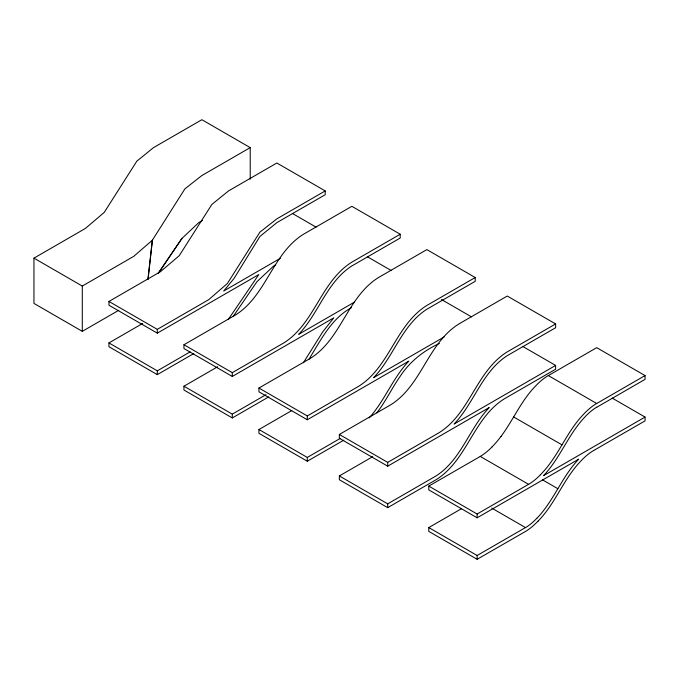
<?xml version="1.0" encoding="UTF-8"?>
<svg xmlns="http://www.w3.org/2000/svg" width="679" height="679" viewBox="0 0 679 679"><rect width="100%" height="100%" fill="white"/><g stroke="black" fill="none" stroke-linecap="round" stroke-linejoin="round"><path stroke-width="1.02" d="M148.09 279.145L152.376 240.179L184.883 188.872L201.867 175.538L250.22 147.623L250.22 179.214M147.895 279.502L152.376 240.179L133.729 256.356L82.295 286.054L33.95 258.139L33.95 303.42L82.295 331.335L118.791 310.269M501.034 436.385C513.078 420.276 520.929 401.213 535.018 386.597A59.209 34.188 -60 0 1 535.833 385.74A48.192 27.822 -60 0 1 548.352 375.495M540.501 474.748L544.651 470.207A73.128 42.225 -60 0 0 549.379 464.292C561.431 448.191 569.274 429.128 583.363 414.513A59.209 34.188 -60 0 1 584.178 413.655A48.192 27.822 -60 0 1 596.697 403.411M492.139 446.799A47.352 27.338 -60 0 1 480.214 456.466L428.78 486.096L428.78 489.89L477.133 517.805L578.661 459.191C562.068 476.59 554.064 500.16 537.539 517.602A54.6 31.523 -60 0 1 536.792 518.391M308.911 359.335C320.632 340.425 331.165 318.672 351.535 307.604M158.377 273.399L181.93 238.422L198.786 222.602L202.461 220.48M228.297 319.478L258.826 274.537L157.299 333.151L108.946 305.236L108.946 301.442L160.38 271.744L179.239 255.686L211.856 204.447L228.517 190.926L276.862 163.011L325.216 190.926L325.216 194.72L276.862 222.636L259.887 236.479L234.17 278.28L223.688 291.028L280.393 258.283M158.199 273.17L181.93 238.422M233.194 316.473L256.925 281.717L273.781 265.896L275.623 264.835M303.36 362.807L322.72 331.861L333.822 317.831L232.294 376.455L183.95 348.539L183.95 344.737L235.384 315.048C266.423 295.637 272.364 253.556 303.513 234.23L351.866 206.314L400.211 234.23L400.211 238.023L351.866 265.939C326.658 282.116 318.757 313.401 298.684 334.323L354.48 302.113M376.862 412.832C385.672 401.442 391.8 388.303 400.05 376.539C409.53 361.822 423.518 350.746 439.389 343.481M369.189 417.916C384.764 400.652 392.742 378.016 408.817 361.135L307.298 419.749L258.945 391.834L258.945 388.04L310.379 358.351C341.418 338.94 347.368 296.859 378.517 277.524L426.862 249.609L475.215 277.524L475.215 281.318L426.862 309.234C401.662 325.419 393.761 356.704 373.688 377.626L444.117 336.962M492.156 446.833L496.307 442.292A73.128 42.225 -60 0 0 501.026 436.385M33.95 258.139L85.384 228.45L104.235 212.391L136.852 161.144L153.522 147.623L201.867 119.708L250.22 147.623M325.216 190.926L276.862 218.842L259.879 232.167L227.38 283.483L208.733 299.66L157.299 329.357L108.946 301.442M193.787 353.564L157.299 374.63L108.946 346.723L108.946 342.92L142.7 323.433M108.946 342.92L157.299 370.836L190.137 351.875M400.211 234.23L351.866 262.136C320.717 281.471 314.767 323.552 283.729 342.963L232.294 372.652L183.95 344.737M268.782 396.867L232.294 417.933L183.95 390.018L183.95 386.224L217.696 366.736M183.95 386.224L232.294 414.139L266.049 394.652M475.215 277.524L426.862 305.44C395.713 324.774 389.771 366.855 358.724 386.258L307.298 415.955L258.945 388.04M343.786 440.17L307.298 461.236L258.945 433.321L258.945 429.527L291.783 410.566M339.347 475.945L387.701 503.86L436.045 475.945C461.262 459.751 469.13 428.491 489.228 407.553L387.701 466.167L339.347 438.261L339.347 434.458L390.781 404.769C421.829 385.358 427.77 343.277 458.919 323.942L507.264 296.036L555.617 323.942L555.617 327.745L507.264 355.652C482.056 371.854 474.18 403.097 454.09 424.044L555.617 365.429L555.617 369.223L504.183 398.921C473.136 418.323 467.203 460.413 436.045 479.739L387.701 507.654L339.347 479.739L339.347 475.945L372.754 456.661M258.945 429.527L307.298 457.434L340.137 438.473M555.617 323.942L507.264 351.858C476.115 371.192 470.174 413.273 439.126 432.684L387.701 462.374L339.347 434.458M645.05 375.58L596.705 403.496L548.352 375.58L596.705 347.665L645.05 375.58L645.05 379.374L596.705 407.29M537.98 521.166A48.192 27.822 -60 0 1 525.487 531.462L477.133 559.292L428.78 531.377L428.78 527.575L461.627 508.622M428.78 486.096L477.133 514.011L528.568 484.314L480.214 456.398M593.616 450.55L645.05 420.861L645.05 417.067L543.523 475.682C560.116 458.274 568.119 434.704 584.644 417.271A54.6 31.523 -60 0 1 585.391 416.482A43.541 25.14 -60 0 1 596.697 407.205M428.78 527.575L477.133 555.49L525.478 527.575L491.732 508.087M292.377 213.444L316.091 227.142M367.373 256.747L391.087 270.437M441.46 299.524L471.566 316.898M522.805 346.485L555.617 365.429M612.212 398.106L645.05 417.067M513.621 416.94L561.974 444.855M542.36 479.756L557.866 488.71M477.133 514.011L477.133 517.805M477.133 555.49L477.133 559.292M387.701 462.374L387.701 466.167M387.701 503.86L387.701 507.654M307.298 415.955L307.298 419.749M307.298 457.434L307.298 461.236M232.294 372.652L232.294 376.455M232.294 414.139L232.294 417.933M157.299 329.357L157.299 333.151M157.299 370.836L157.299 374.63M82.295 286.054L82.295 331.335M536.766 518.34A43.541 25.14 -60 0 1 525.487 527.659M540.484 474.714A47.352 27.338 -60 0 1 528.568 484.382M593.616 450.491A47.352 27.338 -60 0 0 581.691 460.158L577.532 464.657A73.128 42.225 -60 0 0 572.804 470.572C560.752 486.673 552.91 505.745 538.812 520.36A59.209 34.188 -60 0 1 538.006 521.209"/></g></svg>
